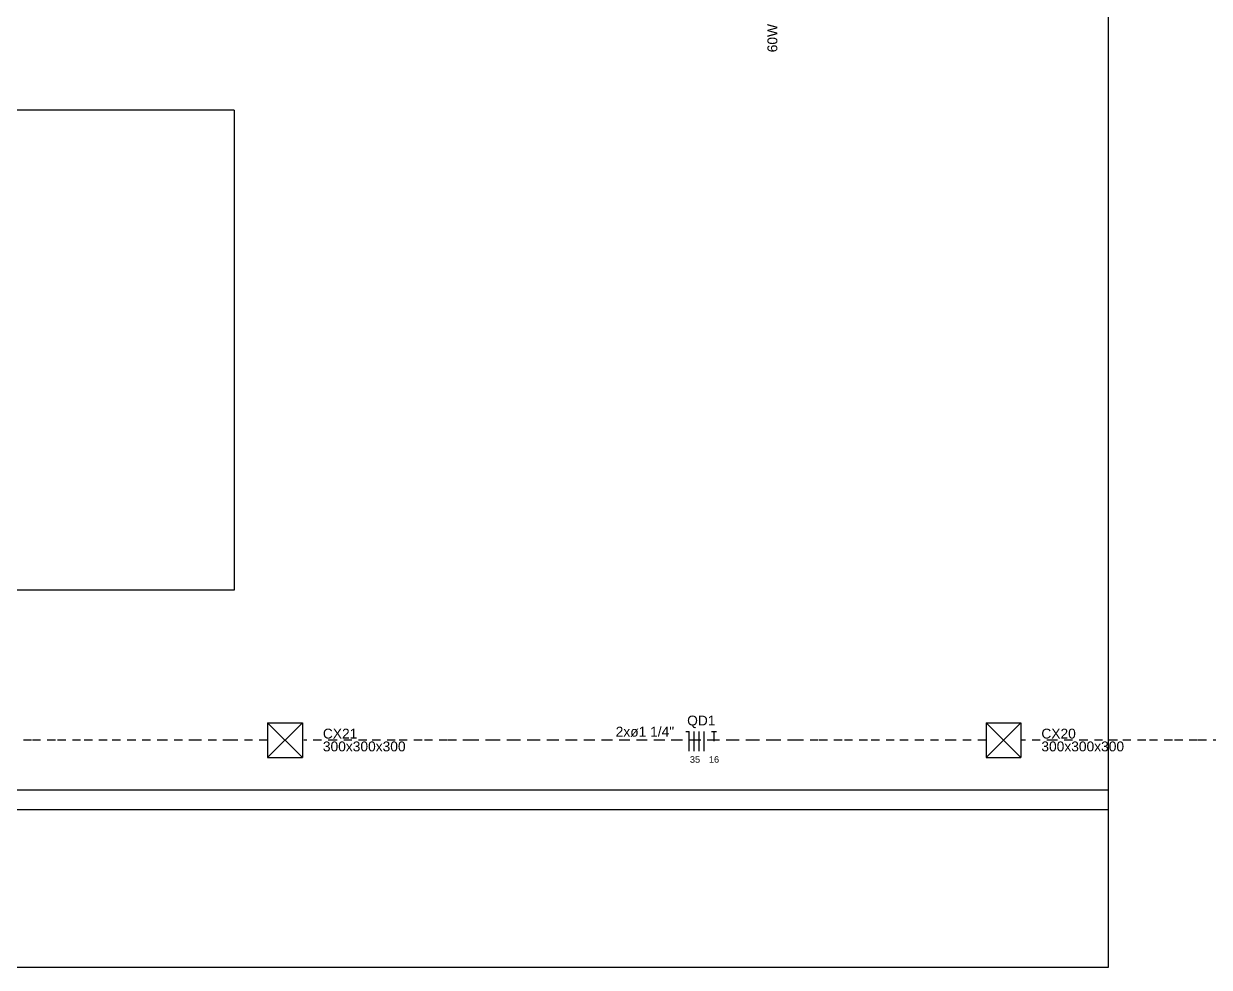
# Model space of a CAD drawing. Header units: millimetres. Extents: x -182 to 147, y -1396 to 58.
# Drawn here: x -103.76 to -85.73, y 17.43 to 31.78 of the extents above; entities that cross this region are included whole.
import ezdxf

# ---------------------------------------------------------------- set-up
doc = ezdxf.new("R2010")
doc.units = ezdxf.units.MM
doc.header["$LTSCALE"] = 10
doc.header["$MEASUREMENT"] = 0
doc.linetypes.add('Dashed2', pattern=[0.375, 0.25, -0.125])
for name, color, linetype in [('Arquitetura', 8, 'Continuous'), ('EL-Condutos', 4, 'Continuous'), ('EL-Fios (Fase 1)', 7, 'Continuous'), ('EL-Fios (Fase 2)', 7, 'Continuous'), ('EL-Fios (Fase 3)', 7, 'Continuous'), ('EL-Fios (Neutro)', 170, 'Continuous'), ('EL-Fios (Terra)', 90, 'Continuous'), ('EL-Textos conduto', 7, 'Continuous'), ('EL-Textos fios', 7, 'Continuous'), ('P-SIMBOL', 170, 'Continuous'), ('Textos', 7, 'Continuous')]:
    doc.layers.add(name, color=color, linetype=linetype)
doc.styles.add('Arial', font='arial.ttf')

msp = doc.modelspace()

# ---------------------------------------------------------------- linework, layer by layer
at = {"layer": 'Arquitetura'}
for p, q in [((-87.262, 17.4259), (-87.262, 52.6259)), ((-87.262, 19.8269), (-87.262, 20.1259)), ((-133.163, 17.4259), (-87.262, 17.4259))]:
    msp.add_line(p, q, dxfattribs=at)
at = {"layer": 'Arquitetura', "linetype": 'Continuous'}
for p, q in [((-100.563, 30.4659), (-107.862, 30.4659)), ((-100.563, 30.4659), (-100.563, 23.1659)), ((-100.563, 23.1659), (-107.862, 23.1659)), ((-112.862, 20.1259), (-87.262, 20.1259)), ((-113.163, 19.8269), (-87.262, 19.8269))]:
    msp.add_line(p, q, dxfattribs=at)
at = {"layer": 'EL-Condutos', "linetype": 'Dashed2', "ltscale": 0.05}
for points in [[(-100.057, 20.8815), (-100.6085, 20.8815), (-101.1257, 20.8815), (-101.6109, 20.8815), (-102.0667, 20.8815), (-102.4955, 20.8815), (-102.8997, 20.8815), (-103.2819, 20.8815), (-103.6444, 20.8815), (-103.9898, 20.8815)], [(-89.1277, 20.8815), (-89.6221, 20.8815), (-90.0857, 20.8815), (-90.521, 20.8815), (-90.9299, 20.8815), (-91.3147, 20.8815), (-91.6777, 20.8815), (-92.0209, 20.8815), (-92.3466, 20.8815), (-92.657, 20.8815), (-92.9542, 20.8815), (-93.2404, 20.8815), (-93.5179, 20.8815), (-93.7887, 20.8815), (-94.0551, 20.8815), (-94.3194, 20.8815), (-94.5835, 20.8815), (-94.8499, 20.8815), (-95.1205, 20.8815), (-95.3977, 20.8815), (-95.6836, 20.8815), (-95.9804, 20.8815), (-96.2903, 20.8815), (-96.6154, 20.8815), (-96.958, 20.8815), (-97.3202, 20.8815), (-97.7043, 20.8815), (-98.1123, 20.8815), (-98.5466, 20.8815), (-99.0093, 20.8815), (-99.5025, 20.8815)], [(-85.5479, 20.8815), (-85.9092, 20.8815), (-86.2914, 20.8815), (-86.6967, 20.8815), (-87.1274, 20.8815), (-87.586, 20.8815), (-88.0747, 20.8815), (-88.5958, 20.8815)]]:
    msp.add_lwpolyline(points, dxfattribs=at)
at = {"layer": 'EL-Fios (Fase 1)'}
msp.add_line((-93.5651, 20.7142), (-93.5651, 21.0142), dxfattribs=at)
at = {"layer": 'EL-Fios (Fase 2)'}
msp.add_line((-93.4901, 20.7142), (-93.4901, 21.0142), dxfattribs=at)
at = {"layer": 'EL-Fios (Fase 3)'}
msp.add_line((-93.4151, 20.7142), (-93.4151, 21.0142), dxfattribs=at)
at = {"layer": 'EL-Fios (Neutro)'}
for p in [(-93.6901, 21.0142), (-93.6401, 20.7142)]:
    msp.add_line(p, (-93.6401, 21.0142), dxfattribs=at)
at = {"layer": 'EL-Fios (Terra)'}
for p, q in [((-93.3038, 21.0142), (-93.2238, 21.0142)), ((-93.2638, 20.8642), (-93.2638, 21.0142))]:
    msp.add_line(p, q, dxfattribs=at)
at = {"layer": 'P-SIMBOL'}
for p, q in [((-100.0538, 21.1465), (-99.5238, 21.1465)), ((-100.0538, 21.1465), (-100.0538, 20.6165)), ((-100.0538, 21.1465), (-99.5238, 20.6165)), ((-99.5238, 21.1465), (-100.0538, 20.6165)), ((-99.5238, 21.1465), (-99.5238, 20.6165)), ((-89.124, 21.1465), (-88.594, 21.1465)), ((-89.124, 21.1465), (-89.124, 20.6165)), ((-89.124, 21.1465), (-88.594, 20.6165)), ((-88.594, 21.1465), (-89.124, 20.6165)), ((-88.594, 21.1465), (-88.594, 20.6165)), ((-100.0538, 20.6165), (-99.5238, 20.6165)), ((-89.124, 20.6165), (-88.594, 20.6165))]:
    msp.add_line(p, q, dxfattribs=at)

# ---------------------------------------------------------------- texts
at = {"layer": 'EL-Textos conduto', "insert": (-94.3148, 20.932), "char_height": 0.15, "width": 1.62, "attachment_point": 8, "line_spacing_factor": 0.6, "style": 'Arial'}
msp.add_mtext('2xø1 1/4"', dxfattribs=at)
at = {"layer": 'EL-Textos fios', "attachment_point": 8, "line_spacing_factor": 0.6, "style": 'Arial'}
for s, insert, char_height, width in [('QD1', (-93.4569, 21.0637), 0.15, 0.54), ('35', (-93.5526, 20.5362), 0.1, 0.24), ('16', (-93.2638, 20.5362), 0.1, 0.24)]:
    msp.add_mtext(s, dxfattribs=dict(at, insert=insert, char_height=char_height, width=width))
at = {"layer": 'Textos', "insert": (-92.2982, 31.5622), "char_height": 0.15, "width": 0.54, "attachment_point": 8, "rotation": 90.00021, "line_spacing_factor": 0.6, "style": 'Arial'}
msp.add_mtext('60W', dxfattribs=at)
at = {"layer": 'Textos', "char_height": 0.15, "attachment_point": 7, "line_spacing_factor": 0.6, "style": 'Arial'}
for s, insert, width in [('CX21', (-99.2138, 20.904), 0.72), ('CX20', (-88.284, 20.904), 0.72), ('300x300x300', (-99.2138, 20.709), 1.98), ('300x300x300', (-88.284, 20.709), 1.98)]:
    msp.add_mtext(s, dxfattribs=dict(at, insert=insert, width=width))

doc.saveas('drawing.dxf')
